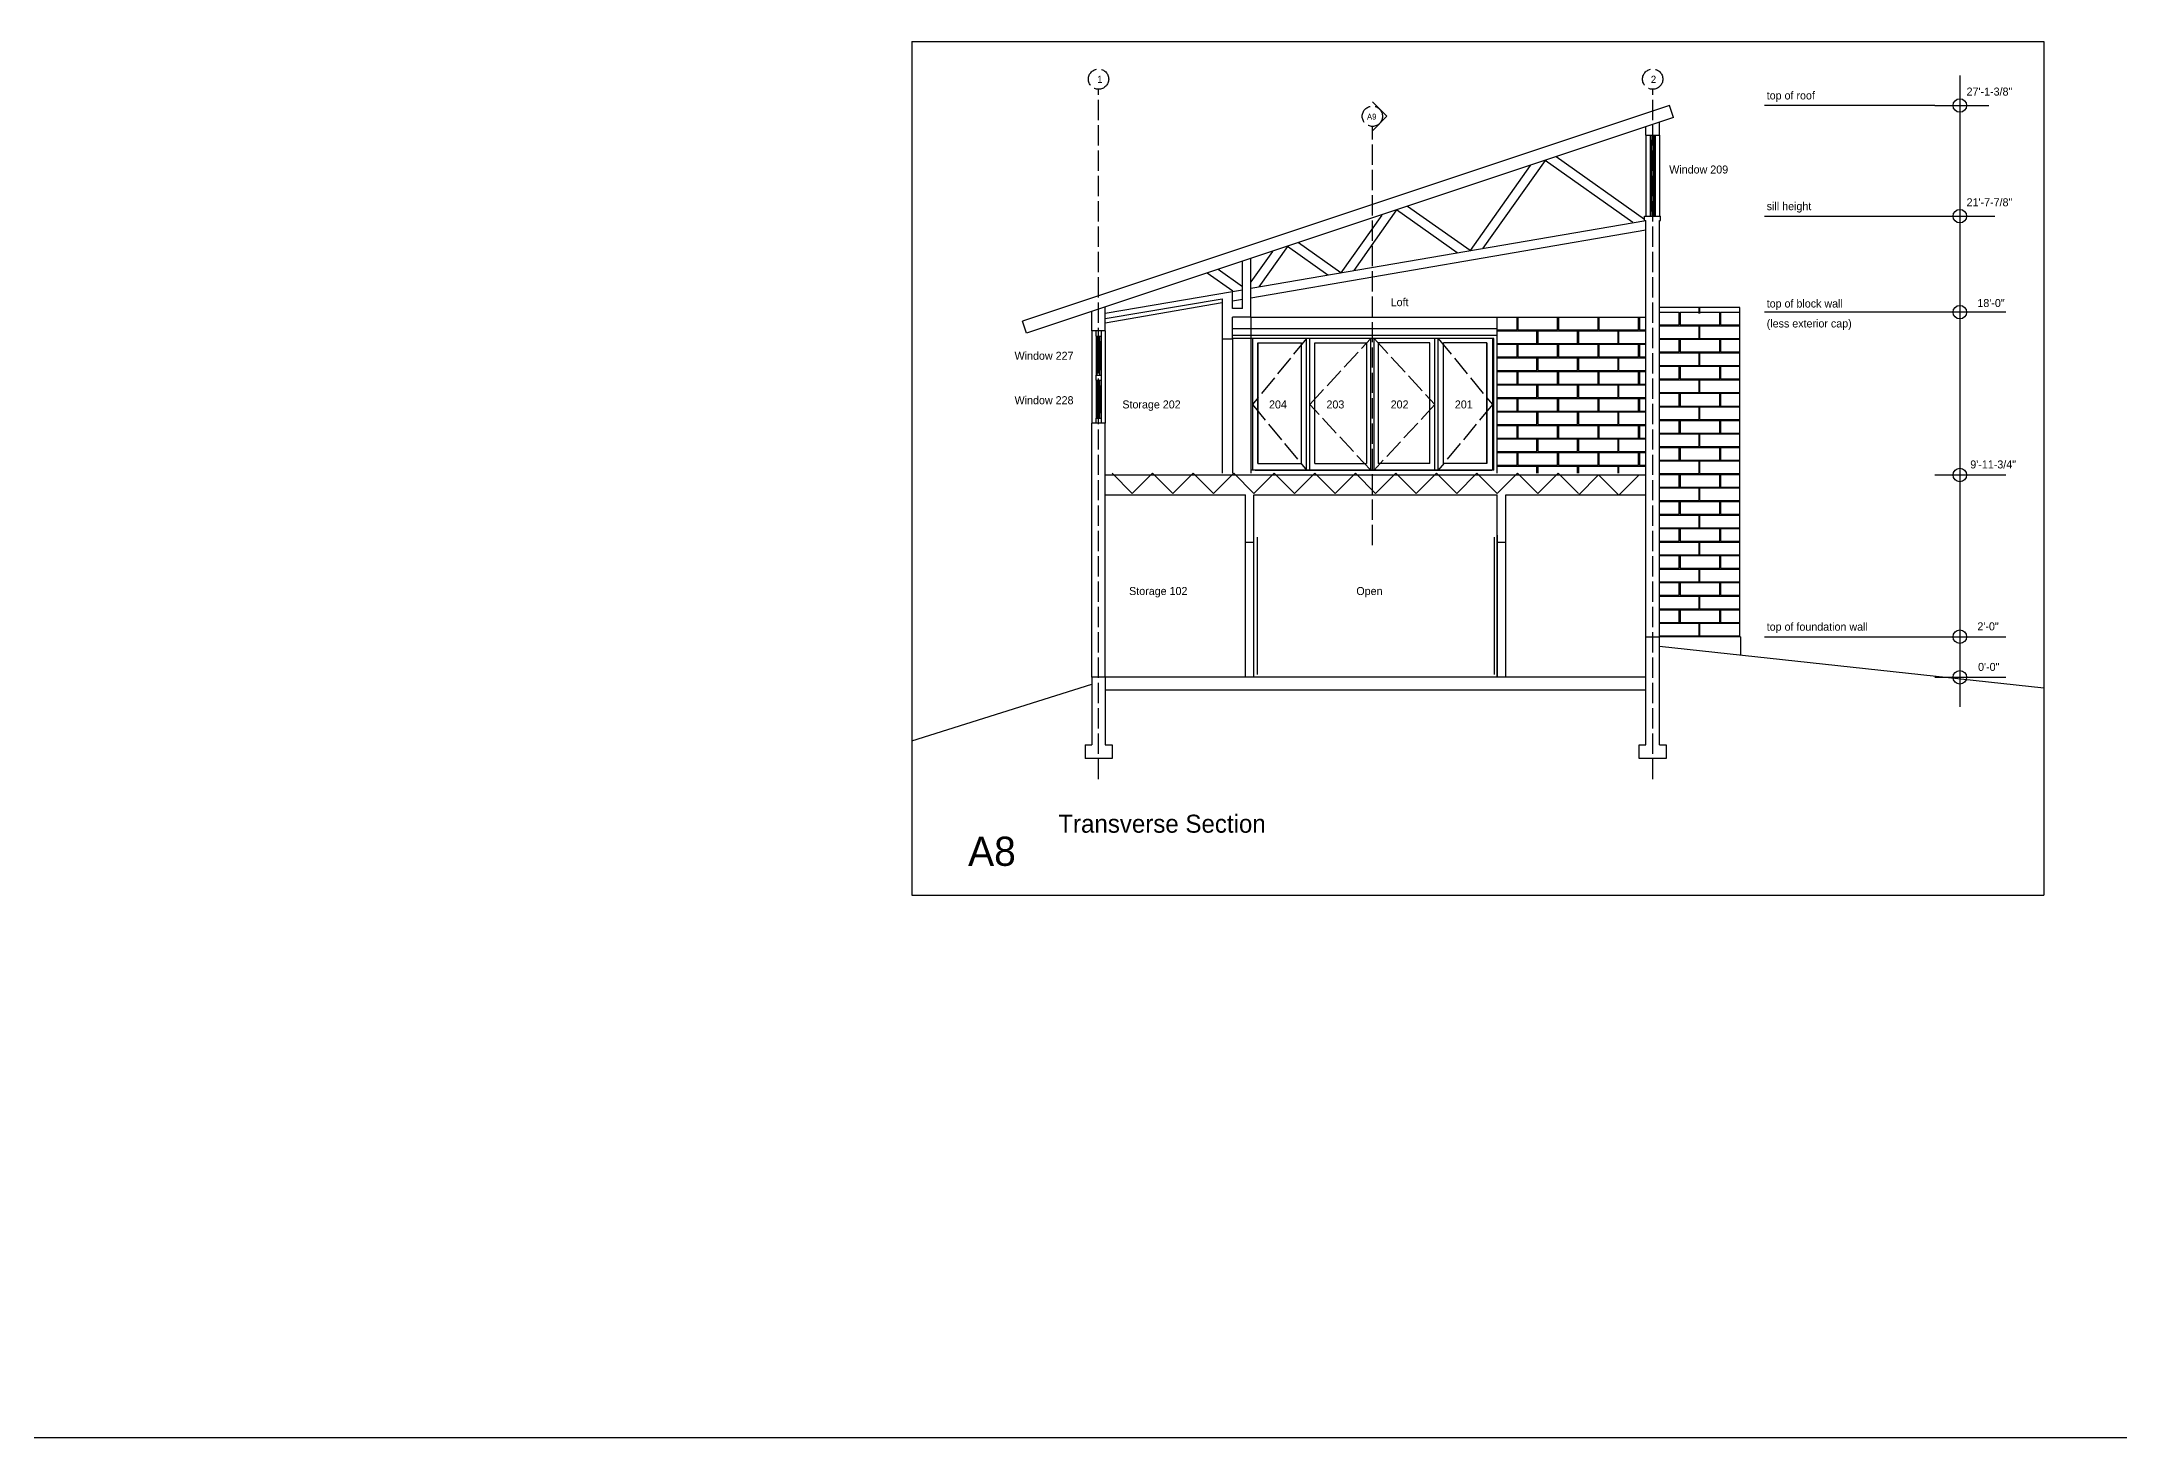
# Model space of a CAD drawing. Header units: inches. Extents: x 967 to 7501, y 257 to 3634.
# Drawn here: x 3290 to 4519, y 257 to 1082 of the extents above; entities that cross this region are included whole.
import ezdxf

# ---------------------------------------------------------------- set-up
doc = ezdxf.new("R2010")
doc.units = ezdxf.units.IN
doc.header["$MEASUREMENT"] = 0
doc.linetypes.add('ACAD_ISO02W100', pattern=[15, 12, -3])
for name, color, linetype in [('blocks', 251, 'Continuous'), ('const', 7, 'Continuous'), ('e1', 7, 'Continuous'), ('e2', 251, 'Continuous'), ('glass', 172, 'Continuous'), ('glassSwing', 172, 'ACAD_ISO02W100'), ('grid', 252, 'ACAD_ISO02W100'), ('walls', 7, 'Continuous')]:
    doc.layers.add(name, color=color, linetype=linetype)

msp = doc.modelspace()

# ---------------------------------------------------------------- linework, layer by layer
for p, q in [((3804.6, 1082.4), (3804.6, 577.4)), ((3804.6, 1082.4), (4474.8, 1082.4)), ((4474.8, 1082.4), (4474.8, 577.4)), ((4239.2, 730.3), (4247.2, 730.3)), ((3804.6, 577.4), (4474.8, 577.4))]:
    msp.add_line(p, q)
at = {"layer": 'blocks'}
for p, q in [((4270.7, 921.5), (4270.7, 925)), ((4271.2, 921.5), (4271.2, 925)), ((4151.2, 911.8), (4162.9, 911.8)), ((4151.2, 911.3), (4174.7, 911.3)), ((4162.9, 911.8), (4162.9, 919.3)), ((4163.4, 919.3), (4163.4, 911.8)), ((4163.4, 911.8), (4186.9, 911.8)), ((4174.7, 903.8), (4174.7, 911.3)), ((4175.2, 911.3), (4198.7, 911.3)), ((4175.2, 911.3), (4175.2, 903.8)), ((4186.9, 911.8), (4186.9, 919.3)), ((4187.4, 919.3), (4187.4, 911.8)), ((4187.4, 911.8), (4210.9, 911.8)), ((4198.7, 903.8), (4198.7, 911.3)), ((4199.2, 911.3), (4222.7, 911.3)), ((4199.2, 911.3), (4199.2, 903.8)), ((4210.9, 911.8), (4210.9, 919.3)), ((4211.4, 919.3), (4211.4, 911.8)), ((4211.4, 911.8), (4234.9, 911.8)), ((4222.7, 903.8), (4222.7, 911.3)), ((4223.2, 911.3), (4239.2, 911.3)), ((4223.2, 903.8), (4223.2, 911.3)), ((4234.9, 911.8), (4234.9, 919.3)), ((4235.4, 919.3), (4235.4, 911.8)), ((4235.4, 911.8), (4239.2, 911.8)), ((4247.2, 922.3), (4258.9, 922.3)), ((4247.2, 914.8), (4258.9, 914.8)), ((4247.2, 914.3), (4270.7, 914.3)), ((4258.9, 914.8), (4258.9, 922.3)), ((4259.4, 922.3), (4282.9, 922.3)), ((4259.4, 922.3), (4259.4, 914.8)), ((4259.4, 914.8), (4282.9, 914.8)), ((4270.7, 906.8), (4270.7, 914.3)), ((4271.2, 914.3), (4294.7, 914.3)), ((4271.2, 906.8), (4271.2, 914.3)), ((4282.9, 914.8), (4282.9, 922.3)), ((4283.4, 922.3), (4294.7, 922.3)), ((4283.4, 922.3), (4283.4, 914.8)), ((4283.4, 914.8), (4294.7, 914.8)), ((4151.2, 903.8), (4174.7, 903.8)), ((4151.2, 903.3), (4162.9, 903.3)), ((4162.9, 895.8), (4162.9, 903.3)), ((4163.4, 903.3), (4186.9, 903.3)), ((4163.4, 903.3), (4163.4, 895.8)), ((4175.2, 903.8), (4198.7, 903.8)), ((4186.9, 895.8), (4186.9, 903.3)), ((4187.4, 903.3), (4210.9, 903.3)), ((4187.4, 903.3), (4187.4, 895.8)), ((4199.2, 903.8), (4222.7, 903.8)), ((4210.9, 895.8), (4210.9, 903.3)), ((4211.4, 903.3), (4211.4, 895.8)), ((4211.4, 903.3), (4234.9, 903.3)), ((4223.2, 903.8), (4239.2, 903.8)), ((4234.9, 895.8), (4234.9, 903.3)), ((4235.4, 903.3), (4235.4, 895.8)), ((4235.4, 903.3), (4239.2, 903.3)), ((4247.2, 906.8), (4270.7, 906.8)), ((4247.2, 906.3), (4258.9, 906.3)), ((4247.2, 898.8), (4258.9, 898.8)), ((4247.2, 898.3), (4270.7, 898.3)), ((4258.9, 898.8), (4258.9, 906.3)), ((4259.4, 906.3), (4282.9, 906.3)), ((4259.4, 906.3), (4259.4, 898.8)), ((4259.4, 898.8), (4282.9, 898.8)), ((4270.7, 890.8), (4270.7, 898.3)), ((4271.2, 906.8), (4294.7, 906.8)), ((4271.2, 898.3), (4294.7, 898.3)), ((4271.2, 890.8), (4271.2, 898.3)), ((4282.9, 898.8), (4282.9, 906.3)), ((4283.4, 906.3), (4294.7, 906.3)), ((4283.4, 906.3), (4283.4, 898.8)), ((4283.4, 898.8), (4294.7, 898.8)), ((4151.2, 895.8), (4162.9, 895.8)), ((4151.2, 895.3), (4174.7, 895.3)), ((4151.2, 887.8), (4174.7, 887.8)), ((4151.2, 887.3), (4162.9, 887.3)), ((4162.9, 879.8), (4162.9, 887.3)), ((4163.4, 895.8), (4186.9, 895.8)), ((4163.4, 887.3), (4163.4, 879.8)), ((4163.4, 887.3), (4186.9, 887.3)), ((4174.7, 887.8), (4174.7, 895.3)), ((4175.2, 895.3), (4198.7, 895.3)), ((4175.2, 895.3), (4175.2, 887.8)), ((4175.2, 887.8), (4198.7, 887.8)), ((4186.9, 879.8), (4186.9, 887.3)), ((4187.4, 895.8), (4210.9, 895.8)), ((4187.4, 887.3), (4187.4, 879.8)), ((4187.4, 887.3), (4210.9, 887.3)), ((4198.7, 887.8), (4198.7, 895.3)), ((4199.2, 895.3), (4222.7, 895.3)), ((4199.2, 895.3), (4199.2, 887.8)), ((4199.2, 887.8), (4222.7, 887.8)), ((4210.9, 879.8), (4210.9, 887.3)), ((4211.4, 895.8), (4234.9, 895.8)), ((4211.4, 887.3), (4211.4, 879.8)), ((4211.4, 887.3), (4234.9, 887.3)), ((4222.7, 887.8), (4222.7, 895.3)), ((4223.2, 895.3), (4239.2, 895.3)), ((4223.2, 887.8), (4223.2, 895.3)), ((4223.2, 887.8), (4239.2, 887.8)), ((4234.9, 879.8), (4234.9, 887.3)), ((4235.4, 895.8), (4239.2, 895.8)), ((4235.4, 887.3), (4235.4, 879.8)), ((4235.4, 887.3), (4239.2, 887.3)), ((4247.2, 890.8), (4270.7, 890.8)), ((4247.2, 890.3), (4258.9, 890.3)), ((4258.9, 882.8), (4258.9, 890.3)), ((4259.4, 890.3), (4282.9, 890.3)), ((4259.4, 890.3), (4259.4, 882.8)), ((4271.2, 890.8), (4294.7, 890.8)), ((4282.9, 882.8), (4282.9, 890.3)), ((4283.4, 890.3), (4294.7, 890.3)), ((4283.4, 890.3), (4283.4, 882.8)), ((4151.2, 879.8), (4162.9, 879.8)), ((4151.2, 879.3), (4174.7, 879.3)), ((4163.4, 879.8), (4186.9, 879.8)), ((4174.7, 871.8), (4174.7, 879.3)), ((4175.2, 879.3), (4175.2, 871.8)), ((4175.2, 879.3), (4198.7, 879.3)), ((4187.4, 879.8), (4210.9, 879.8)), ((4198.7, 871.8), (4198.7, 879.3)), ((4199.2, 879.3), (4222.7, 879.3)), ((4199.2, 879.3), (4199.2, 871.8)), ((4211.4, 879.8), (4234.9, 879.8)), ((4222.7, 871.8), (4222.7, 879.3)), ((4223.2, 871.8), (4223.2, 879.3)), ((4223.2, 879.3), (4239.2, 879.3)), ((4235.4, 879.8), (4239.2, 879.8)), ((4247.2, 882.8), (4258.9, 882.8)), ((4247.2, 882.3), (4270.7, 882.3)), ((4247.2, 874.8), (4270.7, 874.8)), ((4247.2, 874.3), (4258.9, 874.3)), ((4258.9, 866.8), (4258.9, 874.3)), ((4259.4, 882.8), (4282.9, 882.8)), ((4259.4, 874.3), (4282.9, 874.3)), ((4259.4, 874.3), (4259.4, 866.8)), ((4270.7, 874.8), (4270.7, 882.3)), ((4271.2, 882.3), (4294.7, 882.3)), ((4271.2, 874.8), (4271.2, 882.3)), ((4271.2, 874.8), (4294.7, 874.8)), ((4282.9, 866.8), (4282.9, 874.3)), ((4283.4, 882.8), (4294.7, 882.8)), ((4283.4, 874.3), (4294.7, 874.3)), ((4283.4, 874.3), (4283.4, 866.8)), ((4151.2, 871.8), (4174.7, 871.8)), ((4151.2, 871.3), (4162.9, 871.3)), ((4151.2, 863.8), (4162.9, 863.8)), ((4151.2, 863.3), (4174.7, 863.3)), ((4162.9, 863.8), (4162.9, 871.3)), ((4163.4, 871.3), (4186.9, 871.3)), ((4163.4, 871.3), (4163.4, 863.8)), ((4163.4, 863.8), (4186.9, 863.8)), ((4174.7, 855.8), (4174.7, 863.3)), ((4175.2, 871.8), (4198.7, 871.8)), ((4175.2, 863.3), (4198.7, 863.3)), ((4175.2, 863.3), (4175.2, 855.8)), ((4186.9, 863.8), (4186.9, 871.3)), ((4187.4, 871.3), (4210.9, 871.3)), ((4187.4, 871.3), (4187.4, 863.8)), ((4187.4, 863.8), (4210.9, 863.8)), ((4198.7, 855.8), (4198.7, 863.3)), ((4199.2, 871.8), (4222.7, 871.8)), ((4199.2, 863.3), (4222.7, 863.3)), ((4199.2, 863.3), (4199.2, 855.8)), ((4210.9, 863.8), (4210.9, 871.3)), ((4211.4, 871.3), (4211.4, 863.8)), ((4211.4, 871.3), (4234.9, 871.3)), ((4211.4, 863.8), (4234.9, 863.8)), ((4222.7, 855.8), (4222.7, 863.3)), ((4223.2, 871.8), (4239.2, 871.8)), ((4223.2, 863.3), (4239.2, 863.3)), ((4223.2, 855.8), (4223.2, 863.3)), ((4234.9, 863.8), (4234.9, 871.3)), ((4235.4, 871.3), (4235.4, 863.8)), ((4235.4, 871.3), (4239.2, 871.3)), ((4235.4, 863.8), (4239.2, 863.8)), ((4247.2, 866.8), (4258.9, 866.8)), ((4247.2, 866.3), (4270.7, 866.3)), ((4259.4, 866.8), (4282.9, 866.8)), ((4270.7, 858.8), (4270.7, 866.3)), ((4271.2, 866.3), (4294.7, 866.3)), ((4271.2, 858.8), (4271.2, 866.3)), ((4283.4, 866.8), (4294.7, 866.8)), ((4151.2, 855.8), (4174.7, 855.8)), ((4151.2, 855.3), (4162.9, 855.3)), ((4162.9, 847.8), (4162.9, 855.3)), ((4163.4, 855.3), (4186.9, 855.3)), ((4163.4, 855.3), (4163.4, 847.8)), ((4175.2, 855.8), (4198.7, 855.8)), ((4186.9, 847.8), (4186.9, 855.3)), ((4187.4, 855.3), (4210.9, 855.3)), ((4187.4, 855.3), (4187.4, 847.8)), ((4199.2, 855.8), (4222.7, 855.8)), ((4210.9, 847.8), (4210.9, 855.3)), ((4211.4, 855.3), (4211.4, 847.8)), ((4211.4, 855.3), (4234.9, 855.3)), ((4223.2, 855.8), (4239.2, 855.8)), ((4234.9, 847.8), (4234.9, 855.3)), ((4235.4, 855.3), (4235.4, 847.8)), ((4235.4, 855.3), (4239.2, 855.3)), ((4247.2, 858.8), (4270.7, 858.8)), ((4247.2, 858.3), (4258.9, 858.3)), ((4247.2, 850.8), (4258.9, 850.8)), ((4247.2, 850.3), (4270.7, 850.3)), ((4258.9, 850.8), (4258.9, 858.3)), ((4259.4, 858.3), (4282.9, 858.3)), ((4259.4, 858.3), (4259.4, 850.8)), ((4259.4, 850.8), (4282.9, 850.8)), ((4270.7, 842.8), (4270.7, 850.3)), ((4271.2, 858.8), (4294.7, 858.8)), ((4271.2, 850.3), (4294.7, 850.3)), ((4271.2, 842.8), (4271.2, 850.3)), ((4282.9, 850.8), (4282.9, 858.3)), ((4283.4, 858.3), (4294.7, 858.3)), ((4283.4, 858.3), (4283.4, 850.8)), ((4283.4, 850.8), (4294.7, 850.8)), ((4151.2, 847.8), (4162.9, 847.8)), ((4151.2, 847.3), (4174.7, 847.3)), ((4151.2, 839.8), (4174.7, 839.8)), ((4151.2, 839.3), (4162.9, 839.3)), ((4162.9, 831.8), (4162.9, 839.3)), ((4163.4, 847.8), (4186.9, 847.8)), ((4163.4, 839.3), (4186.9, 839.3)), ((4163.4, 839.3), (4163.4, 831.8)), ((4174.7, 839.8), (4174.7, 847.3)), ((4175.2, 847.3), (4198.7, 847.3)), ((4175.2, 847.3), (4175.2, 839.8)), ((4175.2, 839.8), (4198.7, 839.8)), ((4186.9, 831.8), (4186.9, 839.3)), ((4187.4, 847.8), (4210.9, 847.8)), ((4187.4, 839.3), (4210.9, 839.3)), ((4187.4, 839.3), (4187.4, 831.8)), ((4198.7, 839.8), (4198.7, 847.3)), ((4199.2, 847.3), (4222.7, 847.3)), ((4199.2, 847.3), (4199.2, 839.8)), ((4199.2, 839.8), (4222.7, 839.8)), ((4210.9, 831.8), (4210.9, 839.3)), ((4211.4, 847.8), (4234.9, 847.8)), ((4211.4, 839.3), (4234.9, 839.3)), ((4211.4, 839.3), (4211.4, 831.8)), ((4222.7, 839.8), (4222.7, 847.3)), ((4223.2, 847.3), (4239.2, 847.3)), ((4223.2, 839.8), (4223.2, 847.3)), ((4223.2, 839.8), (4239.2, 839.8)), ((4234.9, 831.8), (4234.9, 839.3)), ((4235.4, 847.8), (4239.2, 847.8)), ((4235.4, 839.3), (4235.4, 831.8)), ((4235.4, 839.3), (4239.2, 839.3)), ((4247.2, 842.8), (4270.7, 842.8)), ((4247.2, 842.3), (4258.9, 842.3)), ((4258.9, 834.8), (4258.9, 842.3)), ((4259.4, 842.3), (4282.9, 842.3)), ((4259.4, 842.3), (4259.4, 834.8)), ((4271.2, 842.8), (4294.7, 842.8)), ((4282.9, 834.8), (4282.9, 842.3)), ((4283.4, 842.3), (4294.7, 842.3)), ((4283.4, 842.3), (4283.4, 834.8)), ((4151.2, 831.8), (4162.9, 831.8)), ((4151.2, 831.3), (4174.7, 831.3)), ((4163.4, 831.8), (4186.9, 831.8)), ((4174.7, 827), (4174.7, 831.3)), ((4175.2, 831.3), (4175.2, 827)), ((4175.2, 831.3), (4198.7, 831.3)), ((4187.4, 831.8), (4210.9, 831.8)), ((4198.7, 827), (4198.7, 831.3)), ((4199.2, 831.3), (4222.7, 831.3)), ((4199.2, 831.3), (4199.2, 827)), ((4211.4, 831.8), (4234.9, 831.8)), ((4222.7, 827), (4222.7, 831.3)), ((4223.2, 827), (4223.2, 831.3)), ((4223.2, 831.3), (4239.2, 831.3)), ((4235.4, 831.8), (4239.2, 831.8)), ((4247.2, 834.8), (4258.9, 834.8)), ((4247.2, 834.3), (4270.7, 834.3)), ((4247.2, 826.8), (4270.7, 826.8)), ((4247.2, 826.3), (4258.9, 826.3)), ((4258.9, 818.8), (4258.9, 826.3)), ((4259.4, 834.8), (4282.9, 834.8)), ((4259.4, 826.3), (4282.9, 826.3)), ((4259.4, 826.3), (4259.4, 818.8)), ((4270.7, 826.8), (4270.7, 834.3)), ((4271.2, 834.3), (4294.7, 834.3)), ((4271.2, 826.8), (4271.2, 834.3)), ((4271.2, 826.8), (4294.7, 826.8)), ((4282.9, 818.8), (4282.9, 826.3)), ((4283.4, 834.8), (4294.7, 834.8)), ((4283.4, 826.3), (4294.7, 826.3)), ((4283.4, 826.3), (4283.4, 818.8)), ((4247.2, 818.8), (4258.9, 818.8)), ((4247.2, 818.3), (4270.7, 818.3)), ((4259.4, 818.8), (4282.9, 818.8)), ((4270.7, 810.8), (4270.7, 818.3)), ((4271.2, 818.3), (4294.7, 818.3)), ((4271.2, 810.8), (4271.2, 818.3)), ((4283.4, 818.8), (4294.7, 818.8)), ((4247.2, 810.8), (4270.7, 810.8)), ((4247.2, 810.3), (4258.9, 810.3)), ((4247.2, 802.8), (4258.9, 802.8)), ((4247.2, 802.3), (4270.7, 802.3)), ((4258.9, 802.8), (4258.9, 810.3)), ((4259.4, 810.3), (4282.9, 810.3)), ((4259.4, 810.3), (4259.4, 802.8)), ((4259.4, 802.8), (4282.9, 802.8)), ((4270.7, 794.8), (4270.7, 802.3)), ((4271.2, 810.8), (4294.7, 810.8)), ((4271.2, 802.3), (4294.7, 802.3)), ((4271.2, 794.8), (4271.2, 802.3)), ((4282.9, 802.8), (4282.9, 810.3)), ((4283.4, 810.3), (4294.7, 810.3)), ((4283.4, 810.3), (4283.4, 802.8)), ((4283.4, 802.8), (4294.7, 802.8)), ((4247.2, 794.8), (4270.7, 794.8)), ((4247.2, 794.3), (4258.9, 794.3)), ((4258.9, 786.8), (4258.9, 794.3)), ((4259.4, 794.3), (4282.9, 794.3)), ((4259.4, 794.3), (4259.4, 786.8)), ((4271.2, 794.8), (4294.7, 794.8)), ((4282.9, 786.8), (4282.9, 794.3)), ((4283.4, 794.3), (4294.7, 794.3)), ((4283.4, 794.3), (4283.4, 786.8)), ((4247.2, 786.8), (4258.9, 786.8)), ((4247.2, 786.3), (4270.7, 786.3)), ((4247.2, 778.8), (4270.7, 778.8)), ((4247.2, 778.3), (4258.9, 778.3)), ((4258.9, 770.8), (4258.9, 778.3)), ((4259.4, 786.8), (4282.9, 786.8)), ((4259.4, 778.3), (4282.9, 778.3)), ((4259.4, 778.3), (4259.4, 770.8)), ((4270.7, 778.8), (4270.7, 786.3)), ((4271.2, 786.3), (4294.7, 786.3)), ((4271.2, 778.8), (4271.2, 786.3)), ((4271.2, 778.8), (4294.7, 778.8)), ((4282.9, 770.8), (4282.9, 778.3)), ((4283.4, 786.8), (4294.7, 786.8)), ((4283.4, 778.3), (4294.7, 778.3)), ((4283.4, 778.3), (4283.4, 770.8)), ((4247.2, 770.8), (4258.9, 770.8)), ((4247.2, 770.3), (4270.7, 770.3)), ((4247.2, 762.8), (4270.7, 762.8)), ((4259.4, 770.8), (4282.9, 770.8)), ((4270.7, 762.8), (4270.7, 770.3)), ((4271.2, 770.3), (4294.7, 770.3)), ((4271.2, 762.8), (4271.2, 770.3)), ((4271.2, 762.8), (4294.7, 762.8)), ((4283.4, 770.8), (4294.7, 770.8)), ((4247.2, 762.3), (4258.9, 762.3)), ((4247.2, 754.8), (4258.9, 754.8)), ((4247.2, 754.3), (4270.7, 754.3)), ((4258.9, 754.8), (4258.9, 762.3)), ((4259.4, 762.3), (4282.9, 762.3)), ((4259.4, 762.3), (4259.4, 754.8)), ((4259.4, 754.8), (4282.9, 754.8)), ((4270.7, 746.8), (4270.7, 754.3)), ((4271.2, 746.8), (4271.2, 754.3)), ((4271.2, 754.3), (4294.7, 754.3)), ((4282.9, 754.8), (4282.9, 762.3)), ((4283.4, 762.3), (4294.7, 762.3)), ((4283.4, 762.3), (4283.4, 754.8)), ((4283.4, 754.8), (4294.7, 754.8)), ((4247.2, 746.8), (4270.7, 746.8)), ((4247.2, 746.3), (4258.9, 746.3)), ((4247.2, 738.8), (4258.9, 738.8)), ((4247.2, 738.3), (4270.7, 738.3)), ((4258.9, 738.8), (4258.9, 746.3)), ((4259.4, 746.3), (4282.9, 746.3)), ((4259.4, 746.3), (4259.4, 738.8)), ((4259.4, 738.8), (4282.9, 738.8)), ((4270.7, 730.8), (4270.7, 738.3)), ((4271.2, 746.8), (4294.7, 746.8)), ((4271.2, 738.3), (4294.7, 738.3)), ((4271.2, 730.8), (4271.2, 738.3)), ((4282.9, 738.8), (4282.9, 746.3)), ((4283.4, 746.3), (4283.4, 738.8)), ((4283.4, 746.3), (4294.7, 746.3)), ((4283.4, 738.8), (4294.7, 738.8)), ((4247.2, 730.8), (4270.7, 730.8)), ((4271.2, 730.8), (4294.7, 730.8))]:
    msp.add_line(p, q, dxfattribs=at)
at = {"layer": 'e1'}
for p, q in [((4151.2, 827), (4151.2, 919.4)), ((3988.4, 906.3), (3988.4, 827)), ((3994.4, 906.7), (3994.4, 827)), ((4002.2, 706.3), (4002.2, 786.3)), ((4007.2, 706.3), (4007.2, 786.3)), ((4151.2, 706.3), (4151.2, 786.3)), ((4156.2, 706.3), (4156.2, 786.3)), ((1267.5, 256.6), (6357.7, 256.6))]:
    msp.add_line(p, q, dxfattribs=at)
at = {"layer": 'e2'}
for p, q in [((4425, 1062.4), (4425, 688.8)), ((4410.2, 1044.6), (4309.3, 1044.6)), ((4410.2, 1044.6), (4442.1, 1044.6)), ((4239.2, 1027.1), (4239.2, 979.1)), ((4239.2, 1026.5), (4239.2, 1023.5)), ((4241.7, 1027.1), (4241.7, 979.1)), ((4242.3, 1024.1), (4242.3, 982.1)), ((4244, 1024.1), (4244, 982.1)), ((4244.7, 1027.1), (4244.7, 979.1)), ((4247.2, 1027.1), (4247.2, 979.1)), ((4170.7, 1009.1), (4135.1, 958.8)), ((4179.5, 1012.1), (4142.7, 960.1)), ((4231.5, 975.3), (4179.5, 1012.1)), ((4238.4, 977.2), (4186, 1014.2)), ((4135.1, 958.8), (4098.1, 984.9)), ((4005.4, 936.5), (4239.2, 976.6)), ((4082.8, 979.8), (4058.6, 945.6)), ((4091.6, 982.8), (4066.3, 946.9)), ((4127.4, 957.4), (4091.6, 982.8)), ((4309.3, 979.1), (4445.7, 979.1)), ((4005.4, 930.9), (4239.2, 971)), ((4027, 961.2), (4010.1, 937.3)), ((4050.9, 944.3), (4027, 961.2)), ((4058.6, 945.6), (4033.5, 963.4)), ((4000.4, 937.4), (3986, 947.6)), ((4018.2, 958.3), (4005.4, 940.2)), ((3994.7, 934.7), (3979.5, 945.4)), ((3994.4, 934.6), (4000.4, 935.6)), ((3919.2, 916.1), (3988.4, 928)), ((3994.4, 929), (4000.4, 930)), ((4294.7, 925), (4247.2, 925)), ((4294.7, 730.8), (4294.7, 925)), ((3911.2, 911.2), (3911.2, 856.6)), ((3919.2, 911.2), (3919.2, 856.6)), ((3994.4, 912.7), (4151.2, 912.7)), ((4005.4, 919.4), (4239.2, 919.4)), ((4005.4, 919.4), (4005.4, 827)), ((4452.2, 922.3), (4309.3, 922.3)), ((3913.7, 908.2), (3913.7, 885)), ((3914.3, 905.2), (3914.3, 888)), ((3916, 905.2), (3916, 888)), ((3916.7, 908.2), (3916.7, 885)), ((3994.4, 908.8), (4151.2, 908.8)), ((4149.2, 906.7), (3994.4, 906.7)), ((4006.3, 906.7), (4006.3, 828.8)), ((4009.5, 904.2), (4035.3, 904.2)), ((4009.5, 904.2), (4009.5, 832.8)), ((4009.5, 832.8), (4009.5, 904.2)), ((4035.3, 832.8), (4035.3, 904.2)), ((4038.3, 828.8), (4038.3, 906.7)), ((4040.3, 828.8), (4040.3, 906.7)), ((4043.3, 832.8), (4043.3, 904.2)), ((4043.3, 904.2), (4073.8, 904.2)), ((4073.8, 904.2), (4073.8, 832.8)), ((4076.3, 828.8), (4076.3, 906.7)), ((4078.3, 828.8), (4078.3, 906.7)), ((4080.8, 904.2), (4080.8, 832.8)), ((4111.3, 904.2), (4080.8, 904.2)), ((4111.3, 832.8), (4111.3, 904.2)), ((4114.3, 828.8), (4114.3, 906.7)), ((4116.3, 828.8), (4116.3, 906.7)), ((4119.3, 832.8), (4119.3, 904.2)), ((4145, 904.2), (4119.3, 904.2)), ((4145, 832.8), (4145, 904.2)), ((4145, 904.2), (4145, 832.8)), ((4148.3, 906.7), (4148.3, 828.8)), ((4149.2, 828.8), (4149.2, 906.7)), ((3913.7, 882), (3913.7, 859.6)), ((3914.3, 879), (3914.3, 862.6)), ((3916, 879), (3916, 862.6)), ((3916.7, 882), (3916.7, 859.6)), ((3923.2, 827), (3935.2, 815)), ((3935.2, 815), (3947.2, 827)), ((3947.2, 827), (3959.2, 815)), ((3959.2, 815), (3971.2, 827)), ((3971.2, 827), (3983.2, 815)), ((3983.2, 815), (3995.2, 827)), ((3995.2, 827), (4007.2, 815)), ((4149.2, 828.8), (4005.4, 828.8)), ((4007.2, 815), (4019.2, 827)), ((4008, 828.8), (4148, 828.8)), ((4009.5, 832.8), (4035.3, 832.8)), ((4019.2, 827), (4031.2, 815)), ((4031.2, 815), (4043.2, 827)), ((4043.2, 827), (4055.2, 815)), ((4043.3, 832.8), (4073.8, 832.8)), ((4055.2, 815), (4067.2, 827)), ((4067.2, 827), (4079.2, 815)), ((4079.2, 815), (4091.2, 827)), ((4111.3, 832.8), (4080.8, 832.8)), ((4091.2, 827), (4103.2, 815)), ((4103.2, 815), (4115.2, 827)), ((4115.2, 827), (4127.2, 815)), ((4145, 832.8), (4119.3, 832.8)), ((4127.2, 815), (4139.2, 827)), ((4139.2, 827), (4151.2, 815)), ((4151.2, 815), (4163.2, 827)), ((4163.2, 827), (4175.2, 815)), ((4175.2, 815), (4187.2, 827)), ((4187.2, 827), (4199.2, 815)), ((4199.2, 814), (4211.2, 826)), ((4211.2, 826), (4223.2, 814)), ((4223.2, 814), (4235.2, 826)), ((4410.2, 826), (4452.2, 826)), ((4295.2, 730.3), (4247.2, 730.3)), ((4295.2, 730.3), (4295.2, 719.6)), ((4309.3, 730.3), (4452.2, 730.3)), ((4410.2, 706.3), (4452.2, 706.3))]:
    msp.add_line(p, q, dxfattribs=at)
for centre in [(4425, 1044.6), (4425, 979.1), (4425, 922.3), (4425, 826), (4425, 730.3), (4425, 706.3)]:
    msp.add_circle(centre, 4, dxfattribs=at)
at = {"layer": 'glass'}
for p, q in [((4243.2, 1024.1), (4243.2, 982.1)), ((3915.2, 905.2), (3915.2, 888)), ((3915.2, 879), (3915.2, 862.6))]:
    msp.add_line(p, q, dxfattribs=at)
at = {"layer": 'glassSwing'}
for p, q in [((4038.3, 906.7), (4006.3, 867.7)), ((4040.3, 867.7), (4076.3, 906.7)), ((4078.3, 906.7), (4114.3, 867.7)), ((4116.3, 906.7), (4148.3, 867.7)), ((4006.3, 867.7), (4038.3, 828.8)), ((4076.3, 828.8), (4040.3, 867.7)), ((4114.3, 867.7), (4078.3, 828.8)), ((4148.3, 867.7), (4116.3, 828.8))]:
    msp.add_line(p, q, dxfattribs=at)
at = {"layer": 'grid'}
for p, q in [((3915.2, 646), (3915.2, 1054.2)), ((4243.2, 646), (4243.2, 1054.2)), ((4077.3, 784.5), (4077.3, 1032.2))]:
    msp.add_line(p, q, dxfattribs=at)
for centre in [(3915.2, 1060.2), (4243.2, 1060.2), (4077.3, 1038.2)]:
    msp.add_circle(centre, 6, dxfattribs=at)
at = {"layer": 'walls'}
for p, q in [((4077.3, 1046.7), (4085.8, 1038.2)), ((4253.2, 1044.6), (3870.2, 917)), ((4255.6, 1037.4), (3872.6, 909.8)), ((4077.3, 1029.7), (4085.8, 1038.2)), ((4247.2, 1027.1), (4247.2, 1034.6)), ((4255.6, 1037.4), (4253.2, 1044.6)), ((4239.2, 1027.1), (4239.2, 1032)), ((4239.2, 1027.1), (4247.2, 1027.1)), ((4241.7, 1027.1), (4244.7, 1027.1)), ((4242.3, 1024.1), (4242.3, 1027.1)), ((4242.3, 1024.1), (4244, 1024.1)), ((4244, 1024.1), (4244, 1027.1)), ((4238.4, 976.6), (4238.4, 979.1)), ((4238.4, 979.1), (4247.9, 979.1)), ((4238.4, 976.6), (4239.2, 976.6)), ((4239.2, 730.3), (4239.2, 976.6)), ((4242.3, 979.1), (4242.3, 982.1)), ((4244, 982.1), (4242.3, 982.1)), ((4244, 979.1), (4244, 982.1)), ((4247.2, 730.3), (4247.2, 976.6)), ((4247.2, 976.6), (4247.9, 976.6)), ((4247.9, 976.6), (4247.9, 979.1)), ((4000.4, 924.4), (4000.4, 952.4)), ((4005.4, 919.4), (4005.4, 954)), ((3911.2, 911.2), (3911.2, 922.6)), ((3919.2, 921.7), (3994.4, 934.6)), ((3919.2, 918.6), (3988.4, 930.3)), ((3919.2, 911.2), (3919.2, 925.3)), ((3988.4, 930.3), (3988.4, 906.3)), ((3994.4, 924.4), (3994.4, 934.6)), ((4000.4, 924.4), (3994.4, 924.4)), ((3872.6, 909.8), (3870.2, 917)), ((3919.2, 911.2), (3911.2, 911.2)), ((3913.7, 908.2), (3913.7, 911.2)), ((3916.7, 911.2), (3916.7, 908.2)), ((4005.4, 919.4), (3994.4, 919.4)), ((3994.4, 906.3), (3994.4, 919.4)), ((3913.7, 908.2), (3916.7, 908.2)), ((3914.3, 905.2), (3914.3, 908.2)), ((3914.3, 905.2), (3916, 905.2)), ((3916, 905.2), (3916, 908.2)), ((3994.4, 906.3), (3988.4, 906.3)), ((3914.3, 885), (3914.3, 888)), ((3916, 888), (3914.3, 888)), ((3916, 885), (3916, 888)), ((3913.7, 885), (3916.7, 885)), ((3913.7, 882), (3913.7, 885)), ((3913.7, 882), (3916.7, 882)), ((3914.3, 879), (3914.3, 882)), ((3914.3, 879), (3916, 879)), ((3916, 879), (3916, 882)), ((3916.7, 885), (3916.7, 882)), ((3916, 862.6), (3914.3, 862.6)), ((3914.3, 859.6), (3914.3, 862.6)), ((3916, 859.6), (3916, 862.6)), ((3911.2, 706.3), (3911.2, 856.6)), ((3919.2, 856.6), (3911.2, 856.6)), ((3913.7, 859.6), (3916.7, 859.6)), ((3913.7, 856.6), (3913.7, 859.6)), ((3916.7, 859.6), (3916.7, 856.6)), ((3919.2, 706.3), (3919.2, 856.6)), ((3919.2, 826), (4239.2, 826)), ((3919.2, 814.3), (4002.2, 814.3)), ((4002.2, 786.3), (4002.2, 814.3)), ((4007.2, 814.3), (4151.2, 814.3)), ((4007.2, 786.3), (4007.2, 814.3)), ((4151.2, 786.3), (4151.2, 814.3)), ((4156.2, 814.3), (4239.2, 814.3)), ((4156.2, 786.3), (4156.2, 814.3)), ((4009, 789.2), (4009, 707.9)), ((4149.4, 789.2), (4149.4, 707.9)), ((4151.2, 790.3), (4151.2, 706.3)), ((4002.2, 786.3), (4007.2, 786.3)), ((4151.2, 786.3), (4156.2, 786.3)), ((4239.2, 666.3), (4239.2, 730.3)), ((4247.2, 666.3), (4247.2, 730.3)), ((4247.2, 724.8), (4474.8, 700.1)), ((3804.6, 668.8), (3911.2, 702.3)), ((4239.2, 706.3), (3911.2, 706.3)), ((3911.2, 706.3), (3911.2, 686.8)), ((3911.2, 703.4), (3911.2, 666.3)), ((3919.2, 706.3), (3919.2, 666.3)), ((3919.2, 698.8), (4239.2, 698.8)), ((3907.2, 666.3), (3911.2, 666.3)), ((3907.2, 666.3), (3907.2, 658.3)), ((3919.2, 666.3), (3923.2, 666.3)), ((3923.2, 666.3), (3923.2, 658.3)), ((4235.2, 666.3), (4239.2, 666.3)), ((4235.2, 658.3), (4235.2, 666.3)), ((4247.2, 666.3), (4251.2, 666.3)), ((4251.2, 666.3), (4251.2, 658.3)), ((3923.2, 658.3), (3907.2, 658.3)), ((3911.2, 658.3), (3907.2, 658.3)), ((4251.2, 658.3), (4235.2, 658.3))]:
    msp.add_line(p, q, dxfattribs=at)

# ---------------------------------------------------------------- texts
at = {"layer": 'const', "attachment_point": 1}
for s, insert, char_height, width in [('1', (3914.4, 1062.2), 4.26, 1625.197), ('2', (4242.1, 1062.2), 4.26, 1625.197), ('top of roof', (4310.7, 1052.9), 4.736, 1805.775), ('27\'-1-3/8"', (4429, 1055.2), 4.74, 1805.775), ('A9', (4074.1, 1039.7), 3.41, 1300.158), ('Window 209', (4253, 1009.1), 4.74, 1805.775), ('sill height', (4310.7, 987.4), 4.736, 1805.775), ('21\'-7-7/8"', (4429, 989.7), 4.74, 1805.775), ('Loft', (4088.1, 930.6), 4.74, 1805.775), ('top of block wall', (4310.7, 929.8), 4.736, 1805.775), ('18\'-0"', (4435.4, 930.1), 4.74, 1805.775), ('(less exterior cap)', (4310.7, 918), 4.736, 1805.775), ('Window 227', (3865.5, 898.9), 4.74, 1805.775), ('Window 228', (3865.5, 872.6), 4.74, 1805.775), ('Storage 202', (3929.3, 870.1), 4.736, 1805.775), ('204', (4016.1, 870.1), 4.74, 1805.775), ('203', (4050.1, 870.1), 4.74, 1805.775), ('202', (4088.1, 870.1), 4.74, 1805.775), ('201', (4126.1, 870.1), 4.74, 1805.775), ('9\'-11-3/4"', (4431.2, 834.6), 4.74, 1805.775), ('Storage 102', (3933.3, 759.7), 4.736, 1805.775), ('Open', (4067.8, 759.7), 4.74, 1805.775), ('top of foundation wall', (4310.7, 738.6), 4.736, 1805.775), ('2\'-0"', (4435.4, 738.8), 4.74, 1805.775), ('0\'-0"', (4435.8, 714.8), 4.74, 1805.775), ('Transverse Section', (3891.4, 625), 10.656, 4062.993), ('A8', (3838, 612), 17.26, 6582.049)]:
    msp.add_mtext(s, dxfattribs=dict(at, insert=insert, char_height=char_height, width=width))

doc.saveas('drawing.dxf')
